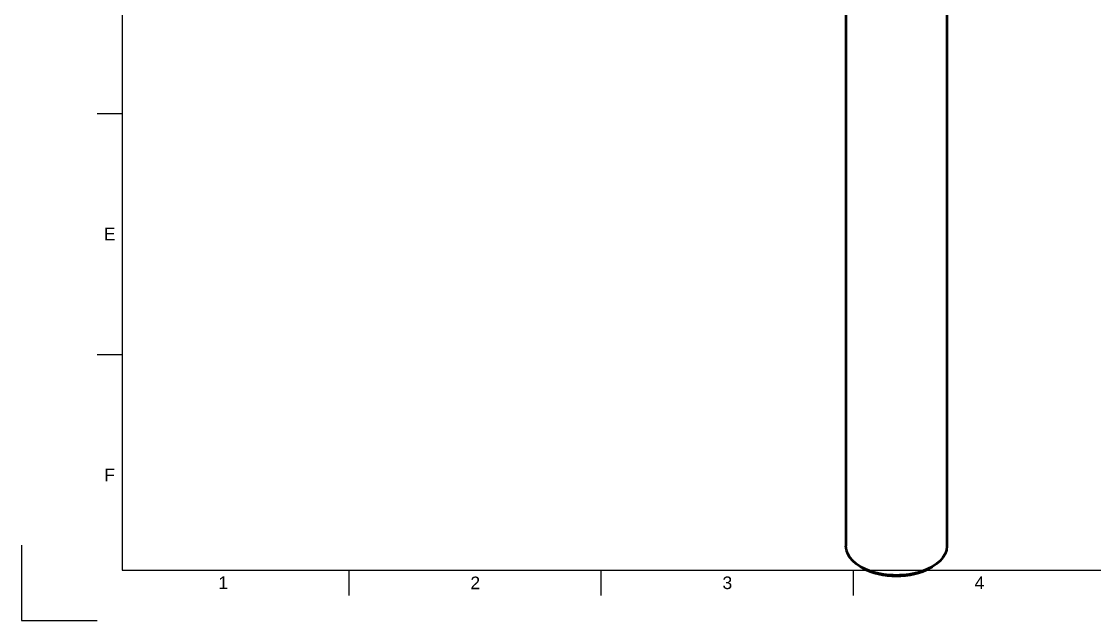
# Model space of a CAD drawing. Header units: millimetres. Extents: x 0 to 420, y 0 to 297.
# Drawn here: x 0 to 212.8, y 0 to 118.9 of the extents above; entities that cross this region are included whole.
import ezdxf
from ezdxf.enums import TextEntityAlignment as Align

# ---------------------------------------------------------------- set-up
doc = ezdxf.new("R2010")
doc.units = ezdxf.units.MM
doc.header["$LTSCALE"] = 0.75
doc.layers.add('Border', color=7, linetype='Continuous', lineweight=25)
doc.layers.add('Visible', color=7, linetype='Continuous', lineweight=50)
doc.styles.add('FusionTitle', font='')
doc.styles.get('FusionTitle').set_extended_font_data('Arial Unicode MS')

# ---------------------------------------------------------------- blocks, each defined once
blk = doc.blocks.new('ISO_A3_SHEET')
at = {"layer": 'Border'}
for p, q in [((20, 287), (20, 10)), ((15, 100.66667), (20, 100.66667)), ((15, 52.83334), (20, 52.83334)), ((0, 15), (0, 0)), ((20, 10), (410, 10)), ((65, 5), (65, 10)), ((115, 5), (115, 10)), ((165, 5), (165, 10)), ((0, 0), (15, 0))]:
    blk.add_line(p, q, dxfattribs=at)
at = {"layer": 'Border', "style": 'FusionTitle'}
for s, p in [('E', (17.5, 76.75001)), ('F', (17.5, 28.91668)), ('1', (40, 7.5)), ('2', (90, 7.5)), ('3', (140, 7.5)), ('4', (190, 7.5))]:
    blk.add_text(s, height=2.5, dxfattribs=at).set_placement(p, align=Align.MIDDLE)

msp = doc.modelspace()

# ---------------------------------------------------------------- linework, layer by layer
at = {"layer": 'Visible', "extrusion": (-0.707107, -0.408248, 0.57735)}
for p, q in [((163.52, 123.54), (163.52, 14.75)), ((183.52, 123.54), (183.52, 14.75)), ((166.8, 10.46), (166.45, 10.66)), ((180.24, 10.46), (180.59, 10.66))]:
    msp.add_line(p, q, dxfattribs=at)
at = {"layer": 'Visible', "extrusion": (2e-16, -1e-16, -1)}
msp.add_ellipse((173.52, 14.75), major_axis=(10, 0), ratio=0.57735, start_param=0, end_param=3.141593, dxfattribs=at)
at = {"layer": 'Visible'}
msp.add_ellipse((173.52, 14.34), major_axis=(9.5, 0), ratio=0.57735, start_param=3.926991, end_param=5.497787, dxfattribs=at)

# ---------------------------------------------------------------- block references
at = {"layer": 'Border'}
msp.add_blockref('ISO_A3_SHEET', (0, 0), dxfattribs=at)

doc.saveas('drawing.dxf')
